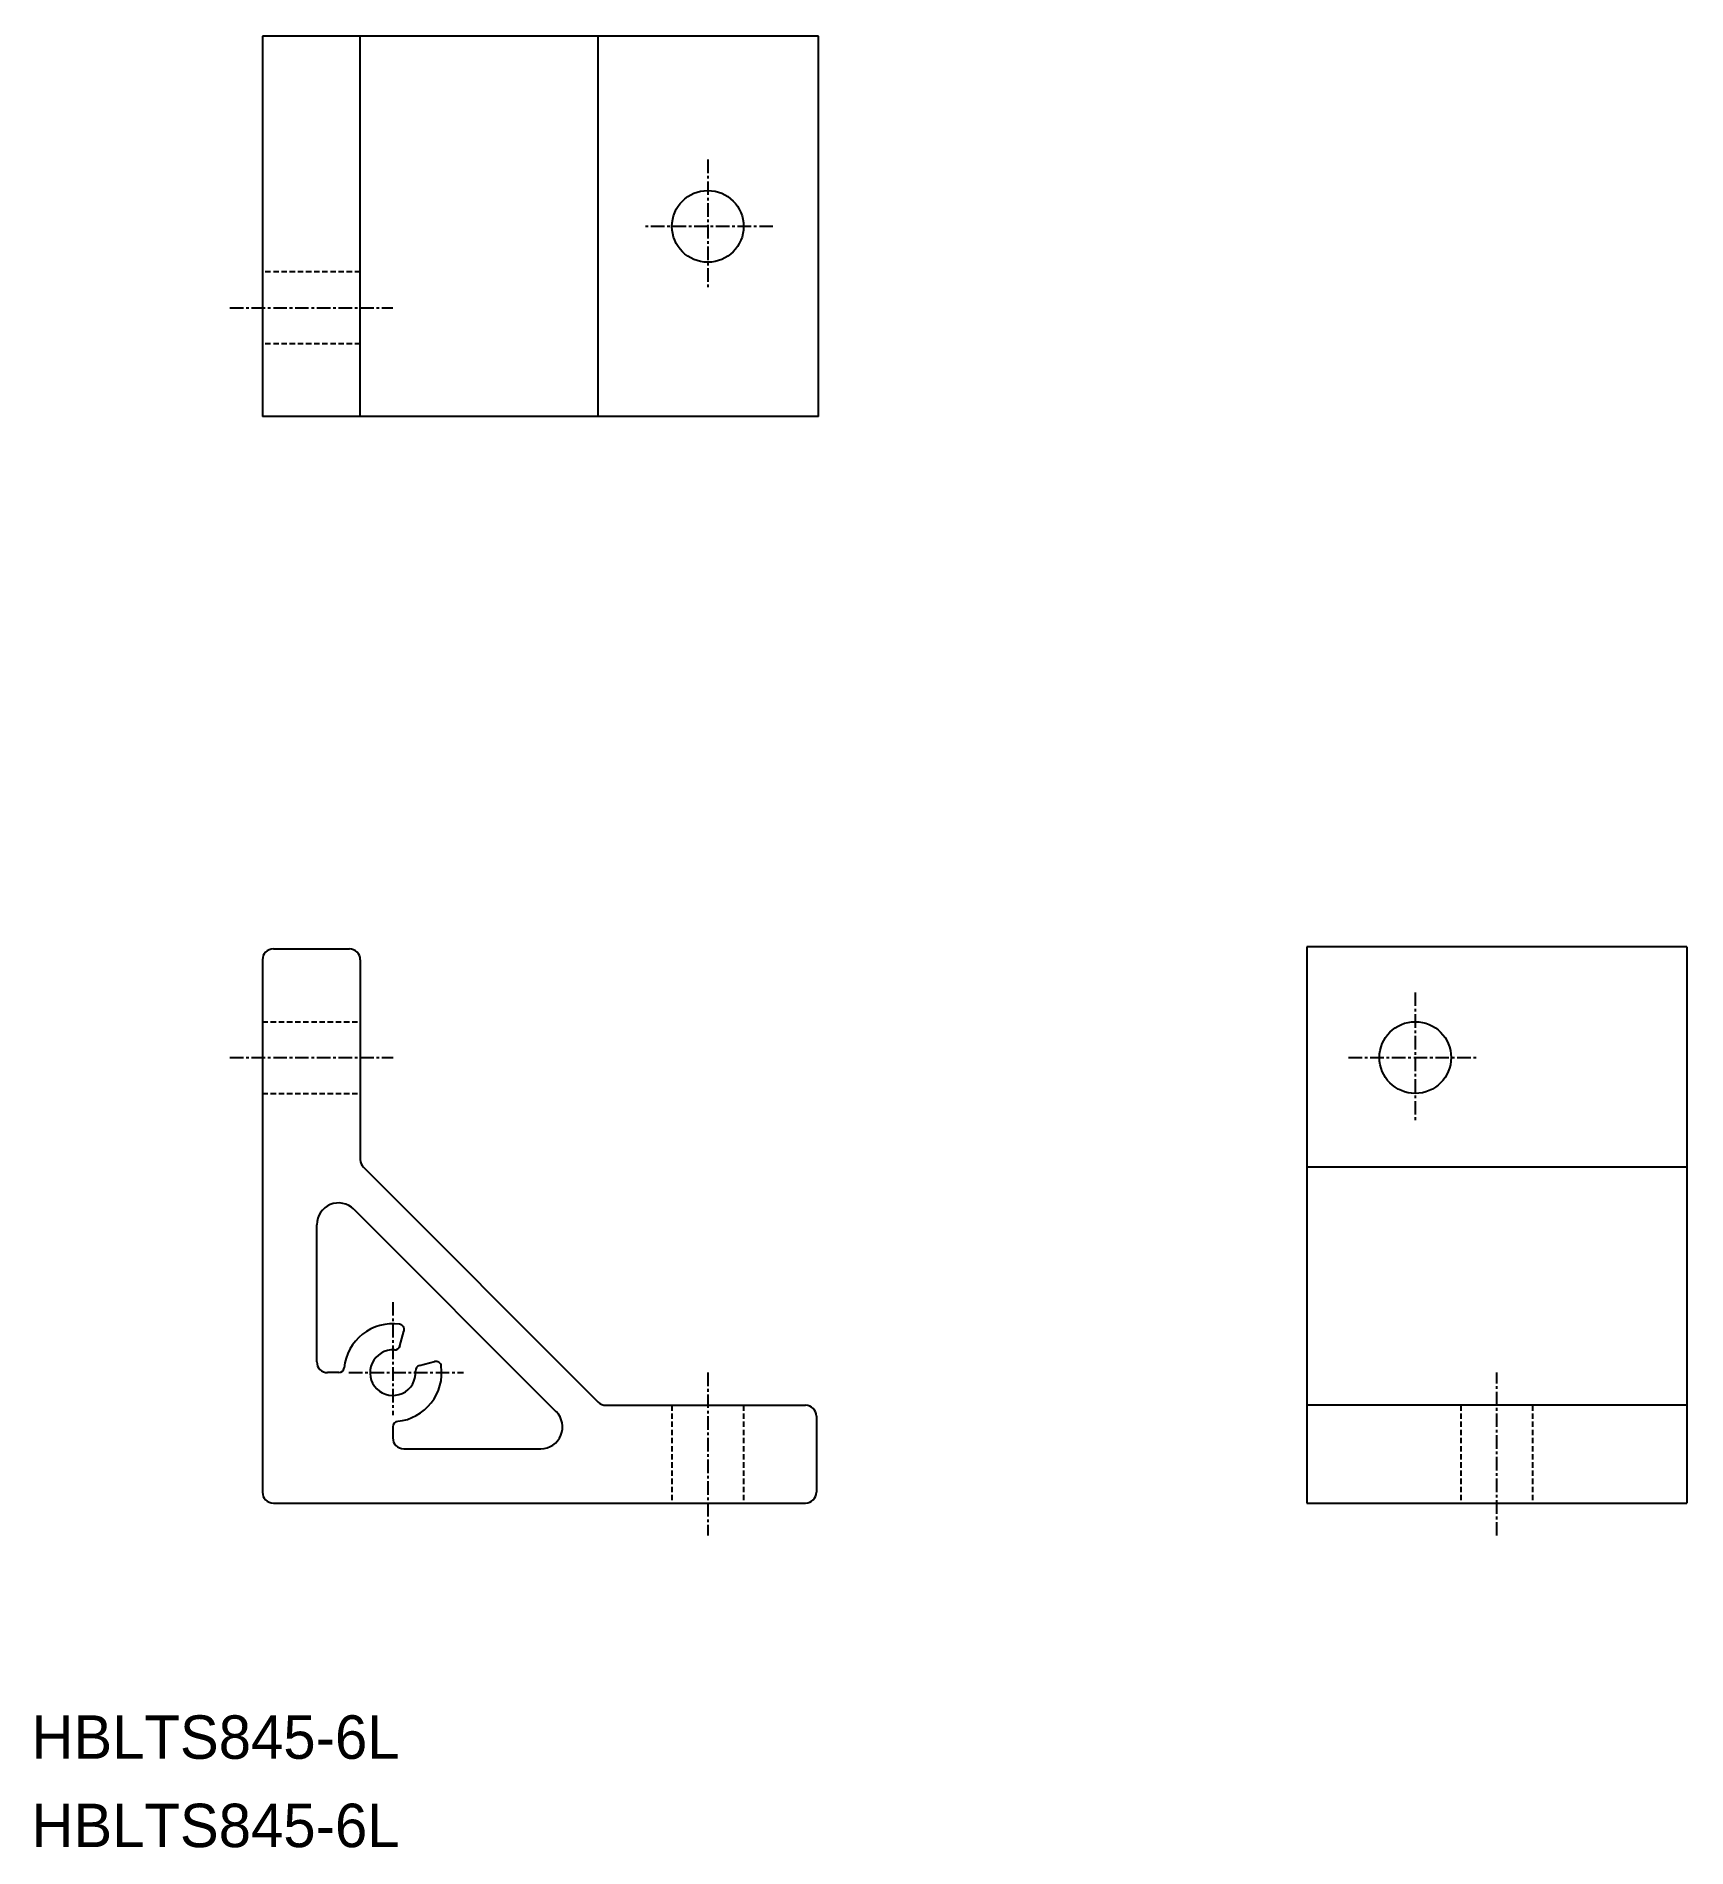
# Model space of a CAD drawing. Extents: x 0 to 152, y 0 to 167.
import ezdxf

# ---------------------------------------------------------------- set-up
doc = ezdxf.new("R2010")
doc.units = 0
doc.linetypes.add('CENTER', pattern=[2, 1.25, -0.25, 0.25, -0.25])
doc.linetypes.add('DASHED', pattern=[0.75, 0.5, -0.25])
doc.layers.get('0').update_dxf_attribs({"linetype": 'CONTINUOUS'})
doc.layers.add('CENTER', color=1, linetype='CENTER')

msp = doc.modelspace()

# ---------------------------------------------------------------- linework, layer by layer
at = {"color": 7, "linetype": 'CONTINUOUS'}
for p, q in [((21.27, 166.67), (21.27, 131.67)), ((72.47, 166.67), (21.27, 166.67)), ((30.27, 131.67), (30.27, 166.67)), ((46.87, 166.67), (46.87, 166.67)), ((52.18, 131.67), (52.18, 166.67)), ((59.67, 166.67), (59.67, 166.67)), ((72.47, 131.67), (72.47, 166.67)), ((72.47, 131.67), (21.27, 131.67)), ((22.27, 82.67), (29.27, 82.67)), ((152.41, 82.87), (117.41, 82.87)), ((117.41, 82.87), (117.41, 31.67)), ((152.41, 82.87), (152.41, 31.67)), ((21.27, 81.67), (21.27, 32.67)), ((30.27, 81.67), (30.27, 63.28)), ((117.41, 70.07), (117.41, 70.07)), ((30.57, 62.58), (52.18, 40.96)), ((152.41, 62.58), (117.41, 62.58)), ((29.69, 58.71), (48.31, 40.08)), ((26.27, 44.67), (26.27, 57.29)), ((117.41, 57.27), (117.41, 57.27)), ((33.93, 46.13), (34.3, 47.5)), ((28.3, 43.67), (27.27, 43.67)), ((35.74, 44.33), (37.11, 44.7)), ((52.89, 40.67), (71.27, 40.67)), ((152.41, 40.67), (117.41, 40.67)), ((33.27, 38.69), (33.27, 37.67)), ((72.27, 39.67), (72.27, 32.67)), ((34.27, 36.67), (46.9, 36.67)), ((22.27, 31.67), (71.27, 31.67)), ((117.41, 31.67), (152.41, 31.67))]:
    msp.add_line(p, q, dxfattribs=at)
at = {"color": 3, "linetype": 'DASHED'}
for p, q in [((30.27, 144.97), (21.27, 144.97)), ((30.27, 138.37), (21.27, 138.37)), ((21.27, 75.97), (30.27, 75.97)), ((21.27, 69.37), (30.27, 69.37)), ((58.97, 40.67), (58.97, 31.67)), ((65.57, 40.67), (65.57, 31.67)), ((131.61, 40.67), (131.61, 31.67)), ((138.21, 40.67), (138.21, 31.67))]:
    msp.add_line(p, q, dxfattribs=at)
at = {"color": 7, "linetype": 'CONTINUOUS'}
for centre in [(62.27, 149.17), (127.41, 72.67)]:
    msp.add_circle(centre, 3.3, dxfattribs=at)
for centre, radius, start, end in [((22.27, 81.67), 1, 90, 180), ((29.27, 81.67), 1, 0, 90), ((31.27, 63.28), 1, 180, 225), ((28.27, 57.29), 2, 45, 180), ((33.27, 43.67), 4.5, 82.1805, 174.2608), ((33.82, 47.63), 0.5, 345, 82.1805), ((33.27, 43.67), 2.1, 86.0869, 3.9125), ((33.45, 46.26), 0.5, 266.0869, 345), ((27.27, 44.67), 1, 180, 270), ((28.3, 44.17), 0.5, 270, 354.2608), ((33.27, 43.67), 4.5, 275.7392, 7.8193), ((35.87, 43.85), 0.5, 105, 183.9125), ((37.24, 44.21), 0.5, 7.8193, 105), ((46.9, 38.67), 2, 270, 45), ((52.89, 41.67), 1, 225, 270), ((71.27, 39.67), 1, 0, 90), ((33.77, 38.69), 0.5, 95.7392, 180), ((34.27, 37.67), 1, 180, 270), ((22.27, 32.67), 1, 180, 270), ((71.27, 32.67), 1, 270, 0)]:
    msp.add_arc(centre, radius, start, end, dxfattribs=at)
at = {"layer": 'CENTER', "color": 1, "linetype": 'CENTER'}
for p, q in [((62.27, 155.31), (62.27, 143.31)), ((68.27, 149.17), (56.28, 149.17)), ((18.27, 141.67), (33.27, 141.67)), ((127.41, 78.67), (127.41, 66.67)), ((18.27, 72.67), (33.3, 72.67)), ((121.26, 72.67), (133.26, 72.67)), ((33.27, 50.17), (33.27, 39.76)), ((29.22, 43.67), (39.77, 43.67)), ((62.27, 43.67), (62.27, 28.67)), ((134.91, 28.67), (134.91, 43.67))]:
    msp.add_line(p, q, dxfattribs=at)

# ---------------------------------------------------------------- texts
at = {"color": 7, "linetype": 'CONTINUOUS'}
for p in [(0, 8.13), (0, 0)]:
    msp.add_text('HBLTS845-6L', height=4, dxfattribs=at).set_placement(p)

doc.saveas('drawing.dxf')
